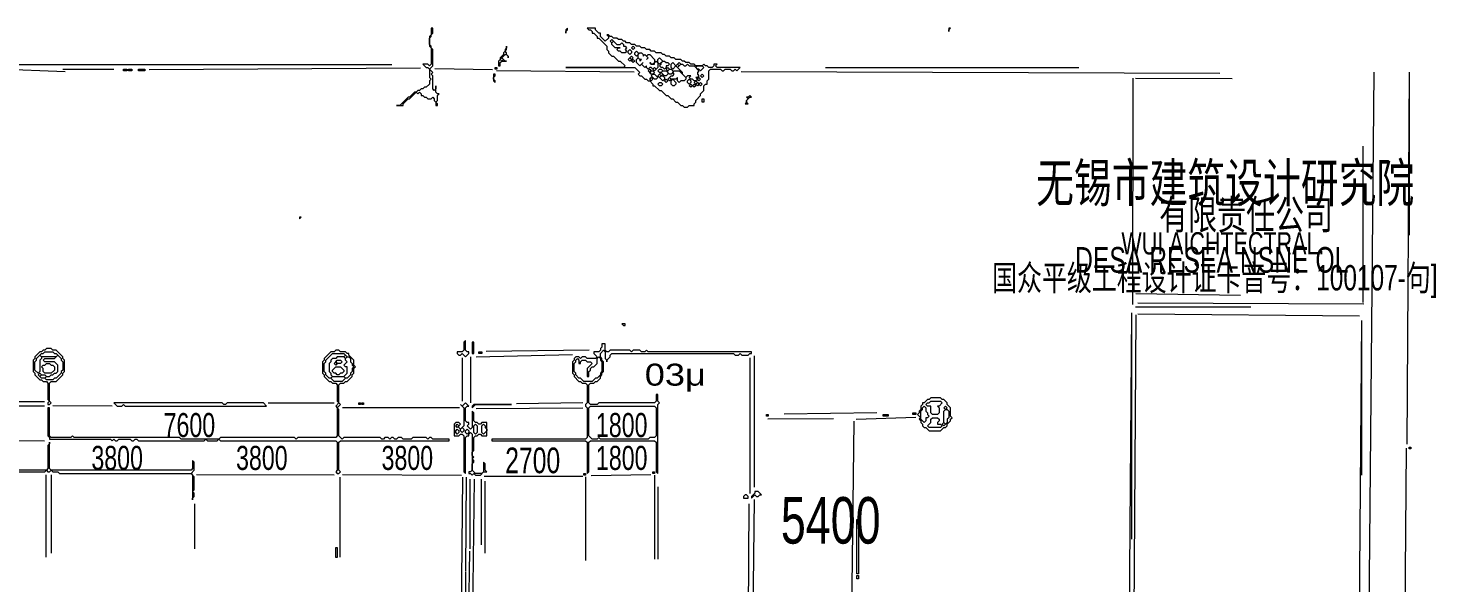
# Model space of a CAD drawing. Extents: x 10 to 1971, y 10 to 1392.
# Drawn here: x 1107 to 1963, y 1054 to 1392 of the extents above; entities that cross this region are included whole.
import ezdxf

# ---------------------------------------------------------------- set-up
doc = ezdxf.new("R2010")
doc.units = 0
for name, color, linetype, lineweight in [('OCR_TEXT', 6, 'Continuous', 0), ('TRACE_CURVE', 6, 'Continuous', 0), ('TRACE_STRAIGHT', 5, 'Continuous', 0), ('TRACE_TEXT_SYMBOL', 6, 'Continuous', 0)]:
    doc.layers.add(name, color=color, linetype=linetype, lineweight=lineweight)
doc.styles.add('wqy-unicode', font='wqy-unicode.lff')

msp = doc.modelspace()

# ---------------------------------------------------------------- linework, layer by layer
at = {"layer": 'TRACE_CURVE', "color": 6}
for points in [[(1456, 1200), (1456, 1198), (1455, 1197), (1455, 1196), (1454, 1195), (1451, 1195), (1451, 1194), (1453, 1192), (1452, 1191), (1447, 1191), (1446, 1192), (1444, 1192), (1443, 1191), (1442, 1192), (1440, 1192), (1439, 1191), (1439, 1190), (1438, 1189), (1438, 1182), (1439, 1181), (1439, 1180), (1442, 1177), (1443, 1177), (1444, 1176), (1446, 1176), (1447, 1175), (1447, 1164), (1446, 1163), (1446, 1162), (1447, 1161), (1447, 1143), (1446, 1142), (1389, 1142), (1389, 1141), (1446, 1141), (1447, 1140), (1447, 1121), (1448, 1122), (1448, 1140), (1449, 1141), (1488, 1141), (1489, 1140), (1489, 1122), (1490, 1121), (1490, 1163), (1491, 1164), (1490, 1165), (1490, 1169), (1489, 1169), (1489, 1165), (1488, 1164), (1454, 1164), (1453, 1163), (1449, 1163), (1448, 1164), (1448, 1175), (1449, 1176), (1451, 1176), (1452, 1177), (1453, 1177), (1455, 1179), (1455, 1180), (1456, 1181), (1456, 1182)], [(1456, 1182), (1457, 1183), (1457, 1189), (1456, 1190), (1456, 1191), (1455, 1192), (1455, 1194), (1457, 1196), (1458, 1195), (1458, 1191), (1459, 1190), (1459, 1189), (1459, 1190), (1461, 1192), (1461, 1193), (1462, 1194), (1536, 1194), (1537, 1193), (1539, 1193), (1540, 1194), (1541, 1193), (1545, 1193), (1546, 1194), (1547, 1194), (1547, 1195), (1484, 1195), (1483, 1196), (1482, 1195), (1480, 1195), (1479, 1196), (1475, 1196), (1474, 1195), (1473, 1196), (1461, 1196), (1460, 1195), (1459, 1195), (1458, 1196), (1458, 1200), (1456, 1200)], [(1294, 1196), (1293, 1195), (1291, 1195), (1287, 1191), (1287, 1190), (1286, 1189), (1286, 1182), (1287, 1181), (1287, 1180), (1290, 1177), (1291, 1177), (1292, 1176), (1294, 1176), (1295, 1175), (1295, 1165), (1296, 1164), (1294, 1162), (1295, 1161), (1295, 1144), (1294, 1143), (1271, 1143), (1270, 1142), (1269, 1143), (1224, 1143), (1223, 1142), (1200, 1142), (1199, 1143), (1135, 1143), (1134, 1144), (1133, 1143), (1121, 1143), (1120, 1144), (1120, 1161), (1119, 1161), (1119, 1144), (1120, 1143), (1120, 1142), (1157, 1142), (1158, 1141), (1159, 1142), (1160, 1141), (1161, 1141), (1162, 1142), (1169, 1142), (1170, 1141), (1171, 1141), (1172, 1142), (1173, 1142), (1174, 1141), (1214, 1141), (1215, 1142), (1216, 1141), (1222, 1141), (1223, 1142), (1224, 1141), (1294, 1141), (1295, 1140), (1295, 1123), (1294, 1122), (1295, 1121), (1296, 1121), (1297, 1122), (1296, 1123), (1296, 1140)], [(1296, 1140), (1297, 1141), (1363, 1141), (1363, 1142), (1353, 1142), (1352, 1143), (1351, 1143), (1350, 1142), (1349, 1143), (1341, 1143), (1340, 1142), (1335, 1142), (1334, 1143), (1332, 1143), (1331, 1142), (1330, 1142), (1329, 1143), (1328, 1143), (1327, 1142), (1326, 1143), (1324, 1143), (1323, 1142), (1322, 1142), (1321, 1143), (1299, 1143), (1298, 1142), (1296, 1144), (1296, 1160), (1295, 1161), (1297, 1163), (1296, 1164), (1296, 1175), (1297, 1176), (1299, 1176), (1300, 1177), (1301, 1177), (1304, 1180), (1304, 1181), (1305, 1182), (1305, 1185), (1306, 1186), (1305, 1187), (1305, 1190), (1302, 1193), (1302, 1194), (1301, 1194), (1300, 1195), (1297, 1195), (1296, 1196), (1294, 1196)]]:
    msp.add_lwpolyline(points, dxfattribs=at)
for points in [[(1292, 1194), (1299, 1194), (1300, 1193), (1299, 1192), (1295, 1192), (1294, 1191), (1292, 1191), (1291, 1190), (1291, 1189), (1290, 1188), (1290, 1183), (1291, 1182), (1291, 1181), (1292, 1180), (1291, 1179), (1290, 1179), (1288, 1181), (1288, 1182), (1287, 1183), (1287, 1188), (1288, 1189), (1288, 1190)], [(1299, 1192), (1300, 1193), (1301, 1192), (1300, 1191)], [(1300, 1191), (1301, 1192), (1302, 1192), (1303, 1191), (1303, 1189), (1304, 1188), (1304, 1187), (1305, 1186), (1304, 1185), (1304, 1183), (1303, 1182), (1303, 1181), (1301, 1179), (1300, 1179), (1299, 1180), (1301, 1182), (1301, 1186), (1300, 1186), (1299, 1187), (1301, 1189), (1300, 1190)], [(1453, 1191), (1454, 1192), (1455, 1191), (1455, 1190), (1456, 1189), (1456, 1183), (1455, 1182), (1455, 1181), (1453, 1179), (1452, 1179), (1450, 1177), (1445, 1177), (1443, 1179), (1442, 1179), (1440, 1181), (1440, 1182), (1439, 1183), (1439, 1188), (1440, 1189), (1440, 1190), (1441, 1191), (1442, 1190), (1442, 1188), (1443, 1188), (1443, 1189), (1444, 1190), (1446, 1190), (1447, 1189), (1449, 1189), (1450, 1188), (1447, 1185), (1447, 1180), (1448, 1180), (1448, 1183), (1449, 1184), (1449, 1185), (1450, 1186), (1451, 1186), (1453, 1188)], [(1294, 1186), (1297, 1186), (1299, 1184), (1299, 1183), (1298, 1182), (1297, 1182), (1296, 1181), (1295, 1181), (1294, 1182), (1293, 1182), (1292, 1183), (1292, 1184)], [(1293, 1188), (1294, 1189), (1295, 1188), (1294, 1187)], [(1294, 1189), (1295, 1190), (1297, 1190), (1298, 1189), (1297, 1188), (1295, 1188)], [(1291, 1179), (1292, 1180), (1299, 1180), (1300, 1179), (1298, 1177), (1293, 1177)], [(1448, 1161), (1449, 1162), (1488, 1162), (1489, 1161), (1489, 1144), (1488, 1143), (1485, 1143), (1484, 1142), (1455, 1142), (1454, 1143), (1453, 1142), (1450, 1142), (1448, 1144)]]:
    msp.add_lwpolyline(points, close=True, dxfattribs=at)
at = {"layer": 'TRACE_STRAIGHT', "color": 5}
for p, q in [((1059.31, 1368.36), (1129.4, 1365.65)), ((1060.63, 1369.87), (1328.13, 1369.9)), ((1128, 1367), (1159, 1367)), ((1180.61, 1366.74), (1345.63, 1367.78)), ((1354.37, 1367.5), (1389.38, 1366.87)), ((1391.87, 1366.24), (1475.63, 1365.37)), ((1540.62, 1365.67), (1831.88, 1364.56)), ((1592, 1368), (1746, 1368)), ((1778.9, 1223.87), (1779.14, 1361.63)), ((1780.62, 1361.62), (1839.37, 1361.35)), ((1922.2, 987.63), (1925.63, 1365.16)), ((1945.71, 1138.87), (1947.23, 1365.12)), ((1947, 1365), (1947, 1266)), ((1919.04, 1225.13), (1919.04, 1320.13)), ((1780.63, 1230.45), (1844.4, 1229.5)), ((1781.87, 1224.91), (1919.38, 1224.34)), ((1775.61, 851.37), (1778.26, 1218.88)), ((1778, 1218), (1778, 1081)), ((1779.28, 958.87), (1781.01, 1217.62)), ((1780.62, 1222.52), (1850.62, 1222.39)), ((1781.87, 1218.19), (1916.88, 1216.99)), ((1915.8, 906.37), (1918.18, 1214.13)), ((1918, 1202), (1918, 1120)), ((1371.09, 1165.12), (1371.1, 1191.38)), ((1376, 1192), (1376, 1164)), ((1379.39, 1192.03), (1438.13, 1193.47)), ((1385.61, 1195.43), (1448.14, 1196.22)), ((1546.09, 1108.88), (1546.1, 1191.38)), ((1548.6, 1192.63), (1548.61, 1112.62)), ((856.87, 1165.75), (1116.88, 1164.76)), ((1036.88, 1162.3), (1116.88, 1162.3)), ((1121.87, 1162.36), (1158.14, 1162.19)), ((1253, 1164), (1293, 1164)), ((1298.12, 1161.15), (1369.38, 1161.09)), ((1379.38, 1160.49), (1444.38, 1160.99)), ((1404.09, 1163.63), (1444.39, 1164.28)), ((1566.86, 1157.33), (1623.14, 1158.07)), ((1556.87, 1154.34), (1596.88, 1154.54)), ((1608, 1033.88), (1609.43, 1152.88)), ((1610.61, 1154.18), (1646.91, 1155.36)), ((856.87, 1142.29), (1116.87, 1140.99)), ((1943.66, 937.62), (1945.34, 1136.38)), ((1117.83, 1070.12), (1117.88, 1120.13)), ((1120.88, 1120.13), (1120.9, 1072.62)), ((1209.37, 1120.5), (1293.13, 1120.2)), ((1296.63, 1070.13), (1296.72, 1118.88)), ((1298.12, 1120.39), (1370.62, 1120.09)), ((1370.57, 1027.62), (1371.27, 1118.88)), ((1373.27, 1061.37), (1373.66, 1118.87)), ((1375.62, 1117.62), (1375.62, 1075.12)), ((1377.5, 1036.37), (1378.41, 1117.62)), ((1382.7, 1077.62), (1382.8, 1117.63)), ((1384.37, 1119.34), (1444.38, 1119.35)), ((1384.84, 1072.63), (1384.86, 1116.38)), ((1446, 1119), (1446, 1068)), ((1449.38, 1119.79), (1485.64, 1120.48)), ((1488, 1120), (1488, 1069)), ((1490, 1113), (1490, 1069)), ((1547.66, 1021.38), (1548.85, 1105.13)), ((1208.26, 1075.12), (1208.33, 1102.63)), ((1545.05, 1035.13), (1545.54, 1102.63)), ((1375.07, 1033.87), (1375.56, 1073.88)), ((1373, 1061), (1373, 1031))]:
    msp.add_line(p, q, dxfattribs=at)
at = {"layer": 'TRACE_TEXT_SYMBOL', "color": 6}
for points in [[(1352, 1392), (1352, 1388), (1351, 1387), (1351, 1381), (1352, 1380), (1352, 1370), (1351, 1369), (1350, 1370), (1347, 1370), (1349, 1368), (1350, 1368), (1351, 1367), (1351, 1362), (1352, 1361), (1351, 1360), (1351, 1358), (1349, 1356), (1348, 1356), (1347, 1355), (1346, 1355), (1345, 1354), (1344, 1354), (1343, 1353), (1342, 1353), (1339, 1350), (1338, 1350), (1333, 1345), (1331, 1345), (1335, 1345), (1335, 1346), (1338, 1349), (1339, 1349), (1343, 1353), (1344, 1352), (1345, 1353), (1346, 1352), (1346, 1351), (1347, 1351), (1348, 1350), (1349, 1350), (1350, 1349), (1352, 1349), (1353, 1350), (1354, 1349), (1354, 1348), (1355, 1347), (1355, 1345), (1356, 1345), (1356, 1346), (1355, 1347), (1356, 1348), (1356, 1351), (1357, 1352), (1356, 1352), (1355, 1353), (1355, 1357), (1355, 1355), (1354, 1354), (1353, 1355), (1353, 1363), (1352, 1364), (1353, 1365), (1351, 1367), (1353, 1369)], [(1353, 1369), (1353, 1379), (1352, 1380), (1352, 1381), (1351, 1382), (1351, 1386), (1352, 1387), (1352, 1388), (1353, 1389), (1353, 1392), (1352, 1392)], [(1447, 1392), (1448, 1391), (1449, 1391), (1450, 1390), (1450, 1389), (1451, 1389), (1453, 1387), (1453, 1386), (1454, 1386), (1459, 1381), (1459, 1379), (1460, 1378), (1460, 1377), (1462, 1375), (1463, 1375), (1466, 1372), (1467, 1372), (1470, 1369), (1469, 1368), (1434, 1368), (1476, 1368), (1479, 1365), (1478, 1364), (1479, 1363), (1480, 1363), (1482, 1361), (1483, 1361), (1484, 1360), (1485, 1360), (1487, 1358), (1487, 1357), (1488, 1357), (1491, 1354), (1492, 1354), (1495, 1351), (1496, 1351), (1498, 1349), (1499, 1349), (1501, 1347), (1502, 1347), (1504, 1345), (1505, 1345), (1506, 1344), (1508, 1344), (1509, 1345), (1512, 1345), (1512, 1346), (1513, 1347), (1513, 1348), (1516, 1351), (1516, 1352), (1518, 1354), (1518, 1357), (1519, 1358), (1520, 1358), (1520, 1360), (1521, 1361), (1521, 1366), (1522, 1367), (1528, 1367), (1529, 1366), (1530, 1366), (1531, 1367), (1534, 1367)], [(1452, 1392), (1447, 1392)], [(1534, 1367), (1535, 1366), (1536, 1366), (1537, 1367), (1538, 1366), (1540, 1368), (1526, 1368), (1525, 1369), (1526, 1370), (1524, 1370), (1524, 1369), (1523, 1368), (1521, 1368), (1520, 1369), (1519, 1369), (1518, 1370), (1517, 1369), (1513, 1369), (1512, 1370), (1510, 1370), (1509, 1371), (1507, 1371), (1506, 1372), (1505, 1372), (1504, 1373), (1501, 1373), (1500, 1374), (1498, 1374), (1497, 1375), (1495, 1375), (1494, 1376), (1493, 1376), (1492, 1377), (1489, 1377), (1488, 1378), (1486, 1378), (1485, 1379), (1483, 1379), (1482, 1380), (1480, 1380), (1479, 1381), (1477, 1381), (1476, 1382), (1474, 1382), (1473, 1383), (1471, 1383), (1470, 1384), (1469, 1384), (1468, 1385), (1466, 1385), (1465, 1386), (1463, 1386), (1462, 1387), (1461, 1387), (1460, 1388), (1459, 1388), (1460, 1387), (1460, 1386), (1458, 1384), (1455, 1387), (1455, 1389), (1454, 1389), (1452, 1391), (1452, 1392)], [(1373, 1164), (1371, 1162), (1370, 1163), (1372, 1161), (1372, 1150), (1370, 1148), (1369, 1149), (1369, 1150), (1370, 1151), (1369, 1152), (1367, 1152), (1366, 1151), (1366, 1144), (1369, 1144), (1370, 1145), (1371, 1145), (1372, 1144), (1372, 1122), (1373, 1121), (1373, 1143), (1374, 1144), (1375, 1144), (1375, 1145), (1376, 1146), (1377, 1145), (1377, 1123), (1376, 1122), (1375, 1122), (1375, 1121), (1376, 1121), (1377, 1120), (1378, 1121), (1379, 1120), (1382, 1120), (1384, 1122), (1386, 1122), (1385, 1123), (1385, 1127), (1384, 1128), (1384, 1122), (1383, 1121), (1379, 1121), (1377, 1123), (1377, 1127), (1378, 1128), (1378, 1129), (1377, 1130), (1378, 1131), (1377, 1132), (1377, 1134), (1378, 1135), (1378, 1143), (1379, 1144), (1380, 1144), (1381, 1145), (1382, 1145), (1383, 1144), (1386, 1144), (1386, 1152), (1383, 1152), (1382, 1151), (1381, 1151), (1380, 1152), (1379, 1152)], [(1379, 1152), (1378, 1153), (1378, 1158), (1377, 1159), (1377, 1149), (1376, 1148), (1374, 1150), (1375, 1151), (1375, 1152), (1374, 1152), (1373, 1153), (1373, 1161), (1374, 1162), (1375, 1162), (1373, 1164)], [(1035, 1122), (1117, 1122), (1118, 1123), (1119, 1122), (1120, 1122), (1121, 1123), (1122, 1122), (1125, 1122), (1126, 1121), (1206, 1121), (1207, 1120), (1207, 1105), (1207, 1106), (1208, 1107), (1208, 1109), (1207, 1110), (1208, 1111), (1208, 1119), (1206, 1121), (1208, 1123), (1208, 1128), (1207, 1129), (1207, 1124), (1206, 1123), (1121, 1123), (1120, 1124), (1120, 1140), (1120, 1139), (1119, 1138), (1119, 1124), (1118, 1123), (1035, 1123)]]:
    msp.add_lwpolyline(points, dxfattribs=at)
for points in [[(1435, 1392), (1434, 1391), (1434, 1389), (1434, 1390), (1435, 1391)], [(1667, 1392), (1667, 1390), (1667, 1391), (1668, 1392)], [(1398, 1381), (1398, 1380), (1397, 1379), (1397, 1378), (1396, 1377), (1396, 1376), (1394, 1374), (1394, 1373), (1393, 1372), (1393, 1369), (1394, 1369), (1394, 1371), (1395, 1372), (1398, 1372), (1397, 1372), (1395, 1374), (1397, 1376), (1398, 1376), (1399, 1375), (1399, 1374), (1399, 1375), (1398, 1376), (1398, 1377), (1397, 1378), (1398, 1379)], [(1461, 1384), (1462, 1385), (1463, 1384), (1462, 1383)], [(1462, 1383), (1463, 1384), (1465, 1382), (1467, 1382), (1468, 1383), (1469, 1382), (1469, 1381), (1470, 1381), (1471, 1380), (1470, 1379), (1471, 1378), (1470, 1377), (1468, 1377), (1467, 1378), (1466, 1378), (1465, 1379), (1466, 1380), (1467, 1380), (1464, 1380), (1462, 1382)], [(1472, 1378), (1473, 1379), (1474, 1378), (1474, 1377), (1473, 1376), (1472, 1377)], [(1474, 1380), (1475, 1381), (1476, 1380), (1475, 1379)], [(1394, 1373), (1395, 1374), (1396, 1373), (1395, 1372)], [(1472, 1373), (1473, 1374), (1474, 1373), (1473, 1372)], [(1473, 1374), (1474, 1375), (1475, 1374), (1474, 1373)], [(1474, 1372), (1475, 1373), (1476, 1372), (1475, 1371)], [(1476, 1377), (1477, 1378), (1478, 1377), (1478, 1376), (1477, 1375), (1476, 1376)], [(1478, 1376), (1479, 1377), (1480, 1377), (1481, 1376), (1481, 1375), (1482, 1376), (1484, 1374), (1483, 1373), (1484, 1374), (1483, 1375), (1484, 1376), (1485, 1376), (1488, 1373), (1488, 1371), (1487, 1370), (1486, 1370), (1485, 1371), (1486, 1370), (1488, 1370), (1488, 1371), (1489, 1372), (1490, 1371), (1490, 1368), (1489, 1367), (1488, 1368), (1487, 1367), (1486, 1368), (1485, 1368), (1484, 1367), (1483, 1368), (1483, 1369), (1482, 1368), (1480, 1370), (1481, 1371), (1479, 1369), (1477, 1371), (1477, 1373), (1478, 1374), (1479, 1373), (1479, 1372), (1480, 1373), (1479, 1373), (1478, 1374)], [(1490, 1373), (1491, 1374), (1493, 1372), (1491, 1370), (1490, 1371)], [(1492, 1371), (1493, 1372), (1494, 1372), (1495, 1371), (1496, 1371), (1497, 1370), (1496, 1369), (1495, 1369), (1495, 1368), (1494, 1367), (1493, 1368), (1492, 1368), (1491, 1369), (1492, 1370)], [(1498, 1370), (1499, 1371), (1501, 1369), (1499, 1367), (1498, 1368)], [(1502, 1370), (1503, 1371), (1504, 1370), (1503, 1369)], [(1165, 1367), (1167, 1367), (1167, 1366), (1165, 1366)], [(1168, 1367), (1170, 1367), (1170, 1366), (1168, 1366)], [(1174, 1367), (1178, 1367), (1178, 1366), (1174, 1366)], [(1390, 1364), (1390, 1360), (1391, 1359), (1391, 1360), (1390, 1361), (1390, 1362), (1391, 1363), (1391, 1364)], [(1391, 1368), (1392, 1368), (1392, 1367), (1391, 1367)], [(1484, 1366), (1485, 1367), (1486, 1366), (1485, 1365)], [(1485, 1365), (1486, 1366), (1487, 1366), (1488, 1365), (1487, 1364), (1486, 1364)], [(1485, 1361), (1486, 1362), (1487, 1361), (1486, 1360)], [(1486, 1363), (1487, 1364), (1488, 1364), (1490, 1362), (1489, 1361), (1488, 1361)], [(1487, 1367), (1488, 1368), (1489, 1367), (1488, 1366)], [(1490, 1366), (1491, 1367), (1492, 1367), (1493, 1366), (1492, 1365), (1491, 1365)], [(1490, 1363), (1491, 1364), (1492, 1363), (1491, 1362)], [(1491, 1364), (1492, 1365), (1493, 1364), (1492, 1363)], [(1491, 1362), (1492, 1363), (1493, 1363), (1494, 1362), (1494, 1361), (1493, 1360)], [(1492, 1365), (1493, 1366), (1495, 1366), (1496, 1365), (1496, 1364), (1495, 1363), (1494, 1363)], [(1495, 1367), (1496, 1368), (1497, 1367), (1496, 1366)], [(1496, 1366), (1497, 1367), (1498, 1367), (1499, 1366), (1499, 1365), (1498, 1364), (1497, 1364), (1496, 1365)], [(1496, 1361), (1497, 1362), (1498, 1361), (1497, 1360)], [(1499, 1365), (1500, 1366), (1503, 1366), (1507, 1362), (1507, 1361), (1506, 1360), (1504, 1360), (1503, 1359), (1502, 1360), (1502, 1362), (1501, 1361), (1498, 1361), (1497, 1362), (1498, 1363), (1499, 1363), (1500, 1364)], [(1501, 1369), (1502, 1370), (1503, 1369), (1502, 1368)], [(1504, 1370), (1505, 1370), (1506, 1369), (1507, 1369), (1508, 1370), (1509, 1369), (1512, 1369), (1515, 1366), (1514, 1365), (1514, 1364), (1515, 1363), (1514, 1362), (1513, 1362), (1514, 1361), (1513, 1360), (1512, 1360), (1511, 1361), (1510, 1361), (1509, 1362), (1510, 1363), (1508, 1363), (1507, 1362), (1505, 1364), (1505, 1365), (1502, 1368)], [(1513, 1368), (1514, 1369), (1517, 1369), (1518, 1368), (1516, 1366), (1515, 1367), (1514, 1367)], [(1514, 1361), (1515, 1362), (1516, 1361), (1515, 1360)], [(1516, 1363), (1517, 1364), (1518, 1363), (1517, 1362)], [(1490, 1358), (1491, 1359), (1492, 1359), (1493, 1358), (1492, 1357), (1491, 1357)], [(1494, 1360), (1495, 1361), (1496, 1360), (1495, 1359)], [(1498, 1360), (1499, 1361), (1501, 1359), (1501, 1358), (1500, 1357), (1499, 1357), (1498, 1358)], [(1508, 1360), (1509, 1361), (1510, 1360), (1510, 1359), (1509, 1358), (1508, 1359)], [(1509, 1357), (1510, 1358), (1511, 1357), (1510, 1356)], [(1511, 1357), (1512, 1358), (1513, 1357), (1512, 1356)], [(1512, 1359), (1513, 1360), (1514, 1359), (1513, 1358)], [(1513, 1358), (1514, 1359), (1515, 1358), (1514, 1357)], [(1515, 1358), (1516, 1359), (1517, 1358), (1516, 1357)], [(1517, 1349), (1518, 1349), (1518, 1347), (1517, 1347)], [(1546, 1351), (1545, 1350), (1544, 1350), (1545, 1349), (1544, 1348), (1544, 1347), (1543, 1346), (1545, 1346), (1544, 1347), (1544, 1348), (1546, 1350), (1547, 1350)], [(1272, 1277), (1272, 1276), (1273, 1277)], [(1468, 1212), (1469, 1211), (1470, 1211), (1470, 1212)], [(1373, 1202), (1372, 1201), (1372, 1196), (1371, 1195), (1368, 1195), (1368, 1194), (1369, 1193), (1370, 1193), (1371, 1194), (1373, 1192), (1375, 1194), (1375, 1195), (1374, 1195), (1373, 1196)], [(1377, 1201), (1377, 1194), (1378, 1194), (1378, 1201)], [(1118, 1197), (1117, 1196), (1116, 1196), (1115, 1195), (1114, 1195), (1111, 1192), (1111, 1191), (1110, 1190), (1110, 1183), (1111, 1182), (1111, 1181), (1114, 1178), (1115, 1178), (1116, 1177), (1118, 1177), (1119, 1176), (1119, 1166), (1120, 1165), (1119, 1164), (1119, 1163), (1120, 1163), (1121, 1164), (1120, 1165), (1120, 1176), (1121, 1177), (1124, 1177), (1128, 1181), (1128, 1182), (1129, 1183), (1129, 1190), (1128, 1191), (1128, 1192), (1124, 1196), (1122, 1196), (1121, 1197)], [(1114, 1193), (1115, 1192), (1115, 1191), (1114, 1190), (1114, 1183), (1113, 1182), (1111, 1184), (1111, 1189), (1112, 1190), (1112, 1191)], [(1116, 1194), (1117, 1195), (1122, 1195), (1123, 1194), (1124, 1194), (1125, 1193), (1124, 1192), (1115, 1192), (1114, 1193), (1115, 1194)], [(1125, 1193), (1127, 1191), (1127, 1190), (1128, 1189), (1128, 1184), (1127, 1183), (1127, 1182), (1124, 1179), (1123, 1179), (1122, 1178), (1118, 1178), (1117, 1179), (1118, 1180), (1120, 1180), (1121, 1181), (1122, 1181), (1123, 1182), (1124, 1182), (1125, 1183), (1125, 1187), (1123, 1189), (1117, 1189), (1116, 1190), (1117, 1191), (1123, 1191)], [(1381, 1195), (1383, 1195), (1383, 1194), (1381, 1194)], [(1113, 1181), (1114, 1182), (1115, 1181), (1114, 1180)], [(1117, 1187), (1118, 1188), (1120, 1188), (1121, 1187), (1122, 1187), (1123, 1186), (1123, 1184), (1121, 1182), (1117, 1182), (1116, 1183), (1116, 1185), (1115, 1186), (1116, 1187)], [(1114, 1180), (1115, 1181), (1117, 1181), (1118, 1180), (1117, 1179), (1115, 1179)], [(1656, 1167), (1655, 1166), (1654, 1166), (1652, 1164), (1651, 1164), (1651, 1163), (1650, 1162), (1650, 1160), (1649, 1159), (1649, 1158), (1648, 1157), (1650, 1155), (1649, 1154), (1650, 1153), (1650, 1152), (1651, 1151), (1651, 1150), (1652, 1149), (1653, 1149), (1655, 1147), (1662, 1147), (1664, 1149), (1665, 1149), (1666, 1150), (1666, 1151), (1668, 1153), (1668, 1154), (1669, 1155), (1668, 1156), (1668, 1161), (1666, 1163), (1666, 1164), (1664, 1166), (1663, 1166), (1662, 1167)], [(1655, 1164), (1656, 1165), (1662, 1165), (1663, 1164), (1661, 1162), (1660, 1162), (1661, 1161), (1661, 1158), (1660, 1157), (1657, 1157), (1656, 1158), (1656, 1162), (1654, 1162), (1653, 1163), (1654, 1164)], [(1159, 1164), (1161, 1162), (1164, 1162), (1165, 1163), (1166, 1162), (1252, 1162), (1250, 1164), (1228, 1164), (1227, 1163), (1226, 1163), (1225, 1164)], [(1308, 1164), (1309, 1164), (1309, 1163), (1308, 1163)], [(1310, 1164), (1311, 1164), (1311, 1163), (1310, 1163)], [(1378, 1163), (1377, 1162), (1377, 1161), (1379, 1163), (1401, 1163)], [(1556, 1157), (1557, 1157), (1557, 1156), (1556, 1156)], [(1627, 1157), (1630, 1157), (1630, 1156), (1627, 1156)], [(1645, 1158), (1647, 1158), (1647, 1157), (1645, 1157)], [(1651, 1161), (1652, 1162), (1653, 1161), (1653, 1159), (1654, 1158), (1654, 1157), (1655, 1156), (1654, 1155), (1653, 1155), (1653, 1153), (1652, 1152), (1650, 1154), (1650, 1159), (1651, 1160)], [(1664, 1161), (1665, 1162), (1666, 1161), (1665, 1160)], [(1664, 1159), (1665, 1160), (1666, 1160), (1667, 1159), (1667, 1155), (1666, 1154), (1666, 1152), (1665, 1151), (1664, 1152)], [(1367, 1150), (1368, 1151), (1369, 1150), (1368, 1149)], [(1367, 1147), (1368, 1148), (1369, 1147), (1369, 1146), (1368, 1145), (1367, 1146)], [(1370, 1148), (1371, 1149), (1372, 1148), (1372, 1147), (1371, 1146), (1370, 1147)], [(1373, 1147), (1374, 1148), (1375, 1147), (1375, 1146), (1374, 1145), (1373, 1146)], [(1378, 1150), (1379, 1151), (1380, 1150), (1380, 1146), (1379, 1145), (1378, 1146)], [(1383, 1150), (1384, 1151), (1385, 1150), (1385, 1149), (1386, 1148), (1386, 1147), (1384, 1145), (1383, 1146)], [(1656, 1154), (1657, 1155), (1660, 1155), (1661, 1154), (1661, 1153), (1660, 1152), (1660, 1151), (1662, 1151), (1663, 1150), (1662, 1149), (1655, 1149), (1654, 1150), (1656, 1152)], [(1663, 1151), (1664, 1152), (1665, 1151), (1664, 1150)], [(1947, 1137), (1948, 1137), (1948, 1136), (1947, 1136)], [(1487, 1122), (1488, 1122), (1488, 1121), (1487, 1121)], [(1445, 1121), (1446, 1121), (1446, 1120), (1445, 1120)], [(1543, 1108), (1542, 1107), (1542, 1106), (1545, 1106), (1545, 1107), (1544, 1108)], [(1549, 1110), (1549, 1109), (1547, 1107), (1547, 1106), (1549, 1108), (1550, 1107), (1551, 1107), (1552, 1108), (1553, 1108), (1551, 1110)], [(1611, 1093), (1612, 1093), (1612, 1060), (1611, 1060)], [(1294, 1076), (1295, 1076), (1295, 1070), (1294, 1070)], [(1611, 1059), (1612, 1059), (1612, 1057), (1611, 1057)]]:
    msp.add_lwpolyline(points, close=True, dxfattribs=at)

# ---------------------------------------------------------------- texts
at = {"layer": 'OCR_TEXT', "color": 6, "style": 'wqy-unicode'}
for s, height, width, p in [('无锡市建筑设计研究院', 23.417, 0.72, (1720.1, 1286.2)), ('有限责任公司', 17.953, 0.72, (1794.92, 1269.55)), ('WUI AICHTECTRAL.', 13.5776, 0.72, (1771.94, 1254.29)), ('DESA RESEA NSNE OL', 15.6182, 0.72, (1743.73, 1243.21)), ('国众平级工程设计证卡音号：100107-句]', 15.4412, 0.72, (1693.29, 1232.41)), ('03μ', 13.366, 1.231707, (1482, 1174.49)), ('7600', 14.642, 0.72, (1189.33, 1143.2)), ('1800', 14.642, 0.72, (1452.31, 1143.2)), ('3800', 14.642, 0.72, (1145.41, 1123.2)), ('3800', 14.642, 0.72, (1233.41, 1123.2)), ('3800', 14.642, 0.72, (1321.91, 1123.2)), ('2700', 15.618, 0.72, (1397.13, 1121.21)), ('1800', 14.642, 0.72, (1452.31, 1123.2)), ('5400', 28.308, 0.72, (1564.81, 1078.38))]:
    msp.add_text(s, height=height, dxfattribs=dict(at, width=width)).set_placement(p)

doc.saveas('drawing.dxf')
